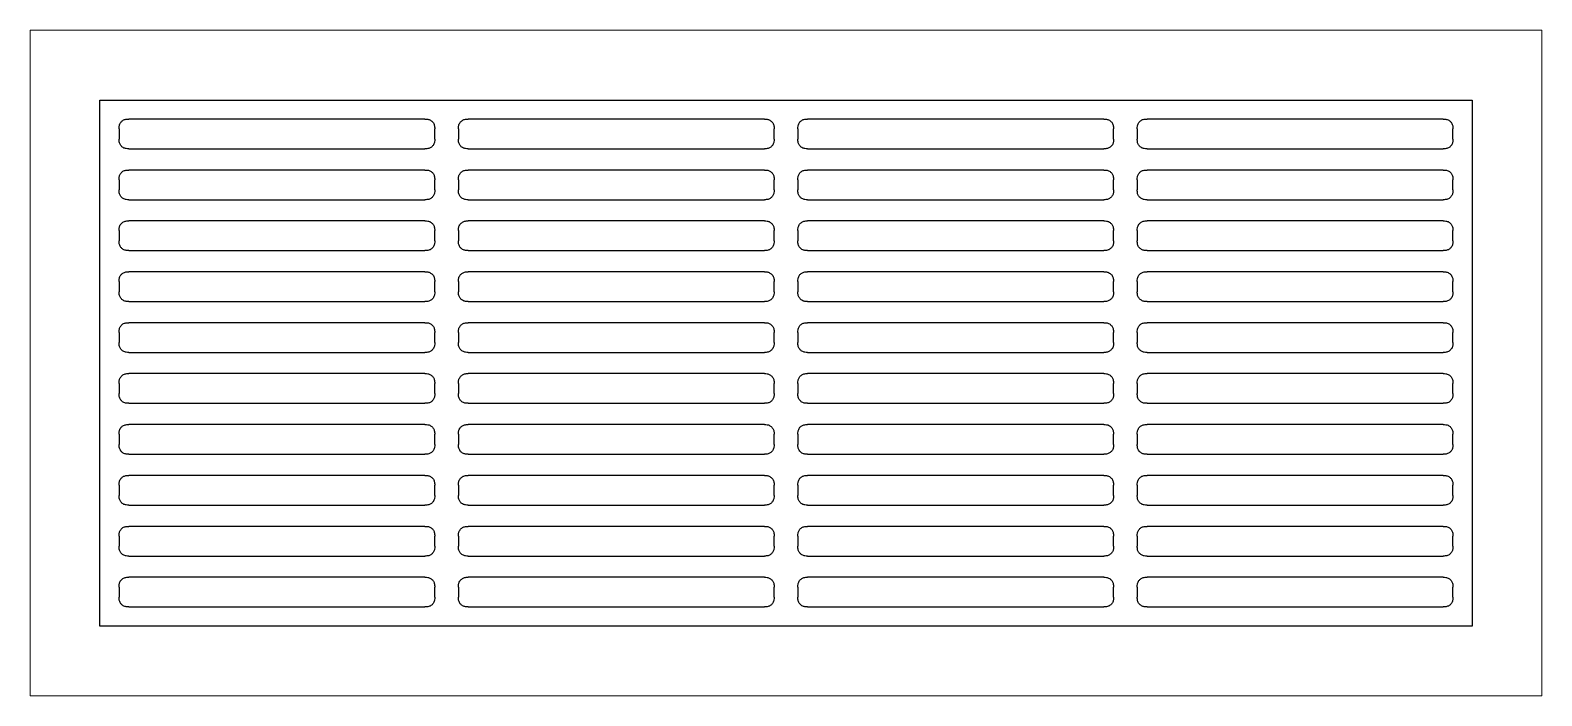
# Paper-space layout 'Layout1' of a CAD drawing. Header units: millimetres. Extents: x 0 to 178, y 0 to 78.
# The model-space entities are those that its viewports show. They can reach past a viewport. Long polylines and large blocks are cut down to what shows.
import ezdxf

# ---------------------------------------------------------------- set-up
doc = ezdxf.new("R2010")
doc.units = ezdxf.units.MM

msp = doc.modelspace()

# ---------------------------------------------------------------- linework, layer by layer
at = {"color": 18, "linetype": 'Continuous', "lineweight": 25, "true_color": 0x000000}
msp.add_lwpolyline([(8.22, 70.22), (169.92, 70.22), (169.92, 8.22), (8.22, 8.22), (8.22, 70.22)], close=True, dxfattribs=at)
for points in [[(46.52, 67.97), (11.62, 67.97)], [(86.52, 67.97), (51.62, 67.97)], [(126.52, 67.97), (91.62, 67.97)], [(166.52, 67.97), (131.62, 67.97)], [(10.47, 66.82), (10.47, 65.62)], [(47.67, 65.62), (47.67, 66.82)], [(50.47, 66.82), (50.47, 65.62)], [(87.67, 65.62), (87.67, 66.82)], [(90.47, 66.82), (90.47, 65.62)], [(127.67, 65.62), (127.67, 66.82)], [(130.47, 66.82), (130.47, 65.62)], [(167.67, 65.62), (167.67, 66.82)], [(11.62, 64.47), (46.52, 64.47)], [(51.62, 64.47), (86.52, 64.47)], [(91.62, 64.47), (126.52, 64.47)], [(131.62, 64.47), (166.52, 64.47)], [(10.47, 60.82), (10.47, 59.62)], [(46.52, 61.97), (11.62, 61.97)], [(47.67, 59.62), (47.67, 60.82)], [(50.47, 60.82), (50.47, 59.62)], [(86.52, 61.97), (51.62, 61.97)], [(87.67, 59.62), (87.67, 60.82)], [(90.47, 60.82), (90.47, 59.62)], [(126.52, 61.97), (91.62, 61.97)], [(127.67, 59.62), (127.67, 60.82)], [(130.47, 60.82), (130.47, 59.62)], [(166.52, 61.97), (131.62, 61.97)], [(167.67, 59.62), (167.67, 60.82)], [(11.62, 58.47), (46.52, 58.47)], [(51.62, 58.47), (86.52, 58.47)], [(91.62, 58.47), (126.52, 58.47)], [(131.62, 58.47), (166.52, 58.47)], [(46.52, 55.97), (11.62, 55.97)], [(86.52, 55.97), (51.62, 55.97)], [(126.52, 55.97), (91.62, 55.97)], [(166.52, 55.97), (131.62, 55.97)], [(10.47, 54.82), (10.47, 53.62)], [(47.67, 53.62), (47.67, 54.82)], [(50.47, 54.82), (50.47, 53.62)], [(87.67, 53.62), (87.67, 54.82)], [(90.47, 54.82), (90.47, 53.62)], [(127.67, 53.62), (127.67, 54.82)], [(130.47, 54.82), (130.47, 53.62)], [(167.67, 53.62), (167.67, 54.82)], [(11.62, 52.47), (46.52, 52.47)], [(51.62, 52.47), (86.52, 52.47)], [(91.62, 52.47), (126.52, 52.47)], [(131.62, 52.47), (166.52, 52.47)], [(46.52, 49.97), (11.62, 49.97)], [(86.52, 49.97), (51.62, 49.97)], [(126.52, 49.97), (91.62, 49.97)], [(166.52, 49.97), (131.62, 49.97)], [(10.47, 48.82), (10.47, 47.62)], [(47.67, 47.62), (47.67, 48.82)], [(50.47, 48.82), (50.47, 47.62)], [(87.67, 47.62), (87.67, 48.82)], [(90.47, 48.82), (90.47, 47.62)], [(127.67, 47.62), (127.67, 48.82)], [(130.47, 48.82), (130.47, 47.62)], [(167.67, 47.62), (167.67, 48.82)], [(11.62, 46.47), (46.52, 46.47)], [(51.62, 46.47), (86.52, 46.47)], [(91.62, 46.47), (126.52, 46.47)], [(131.62, 46.47), (166.52, 46.47)], [(10.47, 42.82), (10.47, 41.62)], [(46.52, 43.97), (11.62, 43.97)], [(47.67, 41.62), (47.67, 42.82)], [(50.47, 42.82), (50.47, 41.62)], [(86.52, 43.97), (51.62, 43.97)], [(87.67, 41.62), (87.67, 42.82)], [(90.47, 42.82), (90.47, 41.62)], [(126.52, 43.97), (91.62, 43.97)], [(127.67, 41.62), (127.67, 42.82)], [(130.47, 42.82), (130.47, 41.62)], [(166.52, 43.97), (131.62, 43.97)], [(167.67, 41.62), (167.67, 42.82)], [(11.62, 40.47), (46.52, 40.47)], [(51.62, 40.47), (86.52, 40.47)], [(91.62, 40.47), (126.52, 40.47)], [(131.62, 40.47), (166.52, 40.47)], [(46.52, 37.97), (11.62, 37.97)], [(86.52, 37.97), (51.62, 37.97)], [(126.52, 37.97), (91.62, 37.97)], [(166.52, 37.97), (131.62, 37.97)], [(10.47, 36.82), (10.47, 35.62)], [(47.67, 35.62), (47.67, 36.82)], [(50.47, 36.82), (50.47, 35.62)], [(87.67, 35.62), (87.67, 36.82)], [(90.47, 36.82), (90.47, 35.62)], [(127.67, 35.62), (127.67, 36.82)], [(130.47, 36.82), (130.47, 35.62)], [(167.67, 35.62), (167.67, 36.82)], [(11.62, 34.47), (46.52, 34.47)], [(51.62, 34.47), (86.52, 34.47)], [(91.62, 34.47), (126.52, 34.47)], [(131.62, 34.47), (166.52, 34.47)], [(10.47, 30.82), (10.47, 29.62)], [(46.52, 31.97), (11.62, 31.97)], [(47.67, 29.62), (47.67, 30.82)], [(50.47, 30.82), (50.47, 29.62)], [(86.52, 31.97), (51.62, 31.97)], [(87.67, 29.62), (87.67, 30.82)], [(90.47, 30.82), (90.47, 29.62)], [(126.52, 31.97), (91.62, 31.97)], [(127.67, 29.62), (127.67, 30.82)], [(130.47, 30.82), (130.47, 29.62)], [(166.52, 31.97), (131.62, 31.97)], [(167.67, 29.62), (167.67, 30.82)], [(11.62, 28.47), (46.52, 28.47)], [(51.62, 28.47), (86.52, 28.47)], [(91.62, 28.47), (126.52, 28.47)], [(131.62, 28.47), (166.52, 28.47)], [(46.52, 25.97), (11.62, 25.97)], [(86.52, 25.97), (51.62, 25.97)], [(126.52, 25.97), (91.62, 25.97)], [(166.52, 25.97), (131.62, 25.97)], [(10.47, 24.82), (10.47, 23.62)], [(47.67, 23.62), (47.67, 24.82)], [(50.47, 24.82), (50.47, 23.62)], [(87.67, 23.62), (87.67, 24.82)], [(90.47, 24.82), (90.47, 23.62)], [(127.67, 23.62), (127.67, 24.82)], [(130.47, 24.82), (130.47, 23.62)], [(167.67, 23.62), (167.67, 24.82)], [(11.62, 22.47), (46.52, 22.47)], [(51.62, 22.47), (86.52, 22.47)], [(91.62, 22.47), (126.52, 22.47)], [(131.62, 22.47), (166.52, 22.47)], [(46.52, 19.97), (11.62, 19.97)], [(86.52, 19.97), (51.62, 19.97)], [(126.52, 19.97), (91.62, 19.97)], [(166.52, 19.97), (131.62, 19.97)], [(10.47, 18.82), (10.47, 17.62)], [(47.67, 17.62), (47.67, 18.82)], [(50.47, 18.82), (50.47, 17.62)], [(87.67, 17.62), (87.67, 18.82)], [(90.47, 18.82), (90.47, 17.62)], [(127.67, 17.62), (127.67, 18.82)], [(130.47, 18.82), (130.47, 17.62)], [(167.67, 17.62), (167.67, 18.82)], [(11.62, 16.47), (46.52, 16.47)], [(51.62, 16.47), (86.52, 16.47)], [(91.62, 16.47), (126.52, 16.47)], [(131.62, 16.47), (166.52, 16.47)], [(10.47, 12.82), (10.47, 11.62)], [(46.52, 13.97), (11.62, 13.97)], [(47.67, 11.62), (47.67, 12.82)], [(50.47, 12.82), (50.47, 11.62)], [(86.52, 13.97), (51.62, 13.97)], [(87.67, 11.62), (87.67, 12.82)], [(90.47, 12.82), (90.47, 11.62)], [(126.52, 13.97), (91.62, 13.97)], [(127.67, 11.62), (127.67, 12.82)], [(130.47, 12.82), (130.47, 11.62)], [(166.52, 13.97), (131.62, 13.97)], [(167.67, 11.62), (167.67, 12.82)], [(11.62, 10.47), (46.52, 10.47)], [(51.62, 10.47), (86.52, 10.47)], [(91.62, 10.47), (126.52, 10.47)], [(131.62, 10.47), (166.52, 10.47)]]:
    msp.add_lwpolyline(points, dxfattribs=at)
for points in [[(10.47, 66.82), (10.47, 66.94), (10.47, 67.05), (10.49, 67.15), (10.5, 67.25), (10.54, 67.37), (10.61, 67.49), (10.67, 67.6), (10.76, 67.69), (10.85, 67.76), (10.96, 67.85), (11.06, 67.9), (11.18, 67.93), (11.32, 67.97), (11.46, 67.97), (11.62, 67.97)], [(46.52, 67.97), (46.63, 67.97), (46.74, 67.97), (46.85, 67.95), (46.95, 67.94), (47.06, 67.91), (47.18, 67.83), (47.29, 67.77), (47.38, 67.68), (47.45, 67.6), (47.54, 67.49), (47.59, 67.38), (47.62, 67.27), (47.66, 67.13), (47.67, 66.98), (47.67, 66.82)], [(50.47, 66.82), (50.47, 66.94), (50.47, 67.05), (50.49, 67.15), (50.5, 67.25), (50.54, 67.37), (50.61, 67.49), (50.67, 67.6), (50.76, 67.69), (50.85, 67.76), (50.96, 67.85), (51.06, 67.9), (51.18, 67.93), (51.32, 67.97), (51.46, 67.97), (51.62, 67.97)], [(86.52, 67.97), (86.63, 67.97), (86.74, 67.97), (86.85, 67.95), (86.95, 67.94), (87.06, 67.91), (87.18, 67.83), (87.29, 67.77), (87.38, 67.68), (87.45, 67.6), (87.54, 67.49), (87.59, 67.38), (87.62, 67.27), (87.66, 67.13), (87.67, 66.98), (87.67, 66.82)], [(90.47, 66.82), (90.47, 66.94), (90.47, 67.05), (90.49, 67.15), (90.5, 67.25), (90.54, 67.37), (90.61, 67.49), (90.67, 67.6), (90.76, 67.69), (90.85, 67.76), (90.96, 67.85), (91.06, 67.9), (91.18, 67.93), (91.32, 67.97), (91.46, 67.97), (91.62, 67.97)], [(126.52, 67.97), (126.63, 67.97), (126.74, 67.97), (126.85, 67.95), (126.95, 67.94), (127.06, 67.91), (127.18, 67.83), (127.29, 67.77), (127.38, 67.68), (127.45, 67.6), (127.54, 67.49), (127.59, 67.38), (127.62, 67.27), (127.66, 67.13), (127.67, 66.98), (127.67, 66.82)], [(130.47, 66.82), (130.47, 66.94), (130.47, 67.05), (130.49, 67.15), (130.5, 67.25), (130.54, 67.37), (130.61, 67.49), (130.67, 67.6), (130.76, 67.69), (130.85, 67.76), (130.96, 67.85), (131.06, 67.9), (131.18, 67.93), (131.32, 67.97), (131.46, 67.97), (131.62, 67.97)], [(166.52, 67.97), (166.63, 67.97), (166.74, 67.97), (166.85, 67.95), (166.95, 67.94), (167.06, 67.91), (167.18, 67.83), (167.29, 67.77), (167.38, 67.68), (167.45, 67.6), (167.54, 67.49), (167.59, 67.38), (167.62, 67.27), (167.66, 67.13), (167.67, 66.98), (167.67, 66.82)], [(11.62, 64.47), (11.5, 64.47), (11.4, 64.47), (11.29, 64.49), (11.19, 64.5), (11.08, 64.54), (10.95, 64.61), (10.85, 64.67), (10.75, 64.76), (10.68, 64.85), (10.6, 64.96), (10.55, 65.06), (10.51, 65.18), (10.47, 65.32), (10.47, 65.46), (10.47, 65.62)], [(47.67, 65.62), (47.67, 65.5), (47.67, 65.4), (47.65, 65.29), (47.63, 65.19), (47.6, 65.08), (47.53, 64.95), (47.46, 64.85), (47.38, 64.75), (47.29, 64.68), (47.18, 64.6), (47.08, 64.55), (46.96, 64.51), (46.82, 64.47), (46.68, 64.47), (46.52, 64.47)], [(51.62, 64.47), (51.5, 64.47), (51.4, 64.47), (51.29, 64.49), (51.19, 64.5), (51.08, 64.54), (50.95, 64.61), (50.85, 64.67), (50.75, 64.76), (50.68, 64.85), (50.6, 64.96), (50.55, 65.06), (50.51, 65.18), (50.47, 65.32), (50.47, 65.46), (50.47, 65.62)], [(87.67, 65.62), (87.67, 65.5), (87.67, 65.4), (87.65, 65.29), (87.63, 65.19), (87.6, 65.08), (87.53, 64.95), (87.46, 64.85), (87.38, 64.75), (87.29, 64.68), (87.18, 64.6), (87.08, 64.55), (86.96, 64.51), (86.82, 64.47), (86.68, 64.47), (86.52, 64.47)], [(91.62, 64.47), (91.5, 64.47), (91.4, 64.47), (91.29, 64.49), (91.19, 64.5), (91.08, 64.54), (90.95, 64.61), (90.85, 64.67), (90.75, 64.76), (90.68, 64.85), (90.6, 64.96), (90.55, 65.06), (90.51, 65.18), (90.47, 65.32), (90.47, 65.46), (90.47, 65.62)], [(127.67, 65.62), (127.67, 65.5), (127.67, 65.4), (127.65, 65.29), (127.63, 65.19), (127.6, 65.08), (127.53, 64.95), (127.46, 64.85), (127.38, 64.75), (127.29, 64.68), (127.18, 64.6), (127.08, 64.55), (126.96, 64.51), (126.82, 64.47), (126.68, 64.47), (126.52, 64.47)], [(131.62, 64.47), (131.5, 64.47), (131.4, 64.47), (131.29, 64.49), (131.19, 64.5), (131.08, 64.54), (130.95, 64.61), (130.85, 64.67), (130.75, 64.76), (130.68, 64.85), (130.6, 64.96), (130.55, 65.06), (130.51, 65.18), (130.47, 65.32), (130.47, 65.46), (130.47, 65.62)], [(167.67, 65.62), (167.67, 65.5), (167.67, 65.4), (167.65, 65.29), (167.63, 65.19), (167.6, 65.08), (167.53, 64.95), (167.46, 64.85), (167.38, 64.75), (167.29, 64.68), (167.18, 64.6), (167.08, 64.55), (166.96, 64.51), (166.82, 64.47), (166.68, 64.47), (166.52, 64.47)], [(10.47, 60.82), (10.47, 60.94), (10.47, 61.05), (10.49, 61.15), (10.5, 61.25), (10.54, 61.37), (10.61, 61.49), (10.67, 61.6), (10.76, 61.69), (10.85, 61.76), (10.96, 61.85), (11.06, 61.9), (11.18, 61.93), (11.32, 61.97), (11.46, 61.97), (11.62, 61.97)], [(46.52, 61.97), (46.63, 61.97), (46.74, 61.97), (46.85, 61.95), (46.95, 61.94), (47.06, 61.91), (47.18, 61.83), (47.29, 61.77), (47.38, 61.68), (47.45, 61.6), (47.54, 61.49), (47.59, 61.38), (47.62, 61.27), (47.66, 61.13), (47.67, 60.98), (47.67, 60.82)], [(50.47, 60.82), (50.47, 60.94), (50.47, 61.05), (50.49, 61.15), (50.5, 61.25), (50.54, 61.37), (50.61, 61.49), (50.67, 61.6), (50.76, 61.69), (50.85, 61.76), (50.96, 61.85), (51.06, 61.9), (51.18, 61.93), (51.32, 61.97), (51.46, 61.97), (51.62, 61.97)], [(86.52, 61.97), (86.63, 61.97), (86.74, 61.97), (86.85, 61.95), (86.95, 61.94), (87.06, 61.91), (87.18, 61.83), (87.29, 61.77), (87.38, 61.68), (87.45, 61.6), (87.54, 61.49), (87.59, 61.38), (87.62, 61.27), (87.66, 61.13), (87.67, 60.98), (87.67, 60.82)], [(90.47, 60.82), (90.47, 60.94), (90.47, 61.05), (90.49, 61.15), (90.5, 61.25), (90.54, 61.37), (90.61, 61.49), (90.67, 61.6), (90.76, 61.69), (90.85, 61.76), (90.96, 61.85), (91.06, 61.9), (91.18, 61.93), (91.32, 61.97), (91.46, 61.97), (91.62, 61.97)], [(126.52, 61.97), (126.63, 61.97), (126.74, 61.97), (126.85, 61.95), (126.95, 61.94), (127.06, 61.91), (127.18, 61.83), (127.29, 61.77), (127.38, 61.68), (127.45, 61.6), (127.54, 61.49), (127.59, 61.38), (127.62, 61.27), (127.66, 61.13), (127.67, 60.98), (127.67, 60.82)], [(130.47, 60.82), (130.47, 60.94), (130.47, 61.05), (130.49, 61.15), (130.5, 61.25), (130.54, 61.37), (130.61, 61.49), (130.67, 61.6), (130.76, 61.69), (130.85, 61.76), (130.96, 61.85), (131.06, 61.9), (131.18, 61.93), (131.32, 61.97), (131.46, 61.97), (131.62, 61.97)], [(166.52, 61.97), (166.63, 61.97), (166.74, 61.97), (166.85, 61.95), (166.95, 61.94), (167.06, 61.91), (167.18, 61.83), (167.29, 61.77), (167.38, 61.68), (167.45, 61.6), (167.54, 61.49), (167.59, 61.38), (167.62, 61.27), (167.66, 61.13), (167.67, 60.98), (167.67, 60.82)], [(11.62, 58.47), (11.5, 58.47), (11.4, 58.47), (11.29, 58.49), (11.19, 58.5), (11.08, 58.54), (10.95, 58.61), (10.85, 58.67), (10.75, 58.76), (10.68, 58.85), (10.6, 58.96), (10.55, 59.06), (10.51, 59.18), (10.47, 59.32), (10.47, 59.46), (10.47, 59.62)], [(47.67, 59.62), (47.67, 59.5), (47.67, 59.4), (47.65, 59.29), (47.63, 59.19), (47.6, 59.08), (47.53, 58.95), (47.46, 58.85), (47.38, 58.75), (47.29, 58.68), (47.18, 58.6), (47.08, 58.55), (46.96, 58.51), (46.82, 58.47), (46.68, 58.47), (46.52, 58.47)], [(51.62, 58.47), (51.5, 58.47), (51.4, 58.47), (51.29, 58.49), (51.19, 58.5), (51.08, 58.54), (50.95, 58.61), (50.85, 58.67), (50.75, 58.76), (50.68, 58.85), (50.6, 58.96), (50.55, 59.06), (50.51, 59.18), (50.47, 59.32), (50.47, 59.46), (50.47, 59.62)], [(87.67, 59.62), (87.67, 59.5), (87.67, 59.4), (87.65, 59.29), (87.63, 59.19), (87.6, 59.08), (87.53, 58.95), (87.46, 58.85), (87.38, 58.75), (87.29, 58.68), (87.18, 58.6), (87.08, 58.55), (86.96, 58.51), (86.82, 58.47), (86.68, 58.47), (86.52, 58.47)], [(91.62, 58.47), (91.5, 58.47), (91.4, 58.47), (91.29, 58.49), (91.19, 58.5), (91.08, 58.54), (90.95, 58.61), (90.85, 58.67), (90.75, 58.76), (90.68, 58.85), (90.6, 58.96), (90.55, 59.06), (90.51, 59.18), (90.47, 59.32), (90.47, 59.46), (90.47, 59.62)], [(127.67, 59.62), (127.67, 59.5), (127.67, 59.4), (127.65, 59.29), (127.63, 59.19), (127.6, 59.08), (127.53, 58.95), (127.46, 58.85), (127.38, 58.75), (127.29, 58.68), (127.18, 58.6), (127.08, 58.55), (126.96, 58.51), (126.82, 58.47), (126.68, 58.47), (126.52, 58.47)], [(131.62, 58.47), (131.5, 58.47), (131.4, 58.47), (131.29, 58.49), (131.19, 58.5), (131.08, 58.54), (130.95, 58.61), (130.85, 58.67), (130.75, 58.76), (130.68, 58.85), (130.6, 58.96), (130.55, 59.06), (130.51, 59.18), (130.47, 59.32), (130.47, 59.46), (130.47, 59.62)], [(167.67, 59.62), (167.67, 59.5), (167.67, 59.4), (167.65, 59.29), (167.63, 59.19), (167.6, 59.08), (167.53, 58.95), (167.46, 58.85), (167.38, 58.75), (167.29, 58.68), (167.18, 58.6), (167.08, 58.55), (166.96, 58.51), (166.82, 58.47), (166.68, 58.47), (166.52, 58.47)], [(10.47, 54.82), (10.47, 54.94), (10.47, 55.05), (10.49, 55.15), (10.5, 55.25), (10.54, 55.37), (10.61, 55.49), (10.67, 55.6), (10.76, 55.69), (10.85, 55.76), (10.96, 55.85), (11.06, 55.9), (11.18, 55.93), (11.32, 55.97), (11.46, 55.97), (11.62, 55.97)], [(46.52, 55.97), (46.63, 55.97), (46.74, 55.97), (46.85, 55.95), (46.95, 55.94), (47.06, 55.91), (47.18, 55.83), (47.29, 55.77), (47.38, 55.68), (47.45, 55.6), (47.54, 55.49), (47.59, 55.38), (47.62, 55.27), (47.66, 55.13), (47.67, 54.98), (47.67, 54.82)], [(50.47, 54.82), (50.47, 54.94), (50.47, 55.05), (50.49, 55.15), (50.5, 55.25), (50.54, 55.37), (50.61, 55.49), (50.67, 55.6), (50.76, 55.69), (50.85, 55.76), (50.96, 55.85), (51.06, 55.9), (51.18, 55.93), (51.32, 55.97), (51.46, 55.97), (51.62, 55.97)], [(86.52, 55.97), (86.63, 55.97), (86.74, 55.97), (86.85, 55.95), (86.95, 55.94), (87.06, 55.91), (87.18, 55.83), (87.29, 55.77), (87.38, 55.68), (87.45, 55.6), (87.54, 55.49), (87.59, 55.38), (87.62, 55.27), (87.66, 55.13), (87.67, 54.98), (87.67, 54.82)], [(90.47, 54.82), (90.47, 54.94), (90.47, 55.05), (90.49, 55.15), (90.5, 55.25), (90.54, 55.37), (90.61, 55.49), (90.67, 55.6), (90.76, 55.69), (90.85, 55.76), (90.96, 55.85), (91.06, 55.9), (91.18, 55.93), (91.32, 55.97), (91.46, 55.97), (91.62, 55.97)], [(126.52, 55.97), (126.63, 55.97), (126.74, 55.97), (126.85, 55.95), (126.95, 55.94), (127.06, 55.91), (127.18, 55.83), (127.29, 55.77), (127.38, 55.68), (127.45, 55.6), (127.54, 55.49), (127.59, 55.38), (127.62, 55.27), (127.66, 55.13), (127.67, 54.98), (127.67, 54.82)], [(130.47, 54.82), (130.47, 54.94), (130.47, 55.05), (130.49, 55.15), (130.5, 55.25), (130.54, 55.37), (130.61, 55.49), (130.67, 55.6), (130.76, 55.69), (130.85, 55.76), (130.96, 55.85), (131.06, 55.9), (131.18, 55.93), (131.32, 55.97), (131.46, 55.97), (131.62, 55.97)], [(166.52, 55.97), (166.63, 55.97), (166.74, 55.97), (166.85, 55.95), (166.95, 55.94), (167.06, 55.91), (167.18, 55.83), (167.29, 55.77), (167.38, 55.68), (167.45, 55.6), (167.54, 55.49), (167.59, 55.38), (167.62, 55.27), (167.66, 55.13), (167.67, 54.98), (167.67, 54.82)], [(11.62, 52.47), (11.5, 52.47), (11.4, 52.47), (11.29, 52.49), (11.19, 52.5), (11.08, 52.54), (10.95, 52.61), (10.85, 52.67), (10.75, 52.76), (10.68, 52.85), (10.6, 52.96), (10.55, 53.06), (10.51, 53.18), (10.47, 53.32), (10.47, 53.46), (10.47, 53.62)], [(47.67, 53.62), (47.67, 53.5), (47.67, 53.4), (47.65, 53.29), (47.63, 53.19), (47.6, 53.08), (47.53, 52.95), (47.46, 52.85), (47.38, 52.75), (47.29, 52.68), (47.18, 52.6), (47.08, 52.55), (46.96, 52.51), (46.82, 52.47), (46.68, 52.47), (46.52, 52.47)], [(51.62, 52.47), (51.5, 52.47), (51.4, 52.47), (51.29, 52.49), (51.19, 52.5), (51.08, 52.54), (50.95, 52.61), (50.85, 52.67), (50.75, 52.76), (50.68, 52.85), (50.6, 52.96), (50.55, 53.06), (50.51, 53.18), (50.47, 53.32), (50.47, 53.46), (50.47, 53.62)], [(87.67, 53.62), (87.67, 53.5), (87.67, 53.4), (87.65, 53.29), (87.63, 53.19), (87.6, 53.08), (87.53, 52.95), (87.46, 52.85), (87.38, 52.75), (87.29, 52.68), (87.18, 52.6), (87.08, 52.55), (86.96, 52.51), (86.82, 52.47), (86.68, 52.47), (86.52, 52.47)], [(91.62, 52.47), (91.5, 52.47), (91.4, 52.47), (91.29, 52.49), (91.19, 52.5), (91.08, 52.54), (90.95, 52.61), (90.85, 52.67), (90.75, 52.76), (90.68, 52.85), (90.6, 52.96), (90.55, 53.06), (90.51, 53.18), (90.47, 53.32), (90.47, 53.46), (90.47, 53.62)], [(127.67, 53.62), (127.67, 53.5), (127.67, 53.4), (127.65, 53.29), (127.63, 53.19), (127.6, 53.08), (127.53, 52.95), (127.46, 52.85), (127.38, 52.75), (127.29, 52.68), (127.18, 52.6), (127.08, 52.55), (126.96, 52.51), (126.82, 52.47), (126.68, 52.47), (126.52, 52.47)], [(131.62, 52.47), (131.5, 52.47), (131.4, 52.47), (131.29, 52.49), (131.19, 52.5), (131.08, 52.54), (130.95, 52.61), (130.85, 52.67), (130.75, 52.76), (130.68, 52.85), (130.6, 52.96), (130.55, 53.06), (130.51, 53.18), (130.47, 53.32), (130.47, 53.46), (130.47, 53.62)], [(167.67, 53.62), (167.67, 53.5), (167.67, 53.4), (167.65, 53.29), (167.63, 53.19), (167.6, 53.08), (167.53, 52.95), (167.46, 52.85), (167.38, 52.75), (167.29, 52.68), (167.18, 52.6), (167.08, 52.55), (166.96, 52.51), (166.82, 52.47), (166.68, 52.47), (166.52, 52.47)], [(10.47, 48.82), (10.47, 48.94), (10.47, 49.05), (10.49, 49.15), (10.5, 49.25), (10.54, 49.37), (10.61, 49.49), (10.67, 49.6), (10.76, 49.69), (10.85, 49.76), (10.96, 49.85), (11.06, 49.9), (11.18, 49.93), (11.32, 49.97), (11.46, 49.97), (11.62, 49.97)], [(46.52, 49.97), (46.63, 49.97), (46.74, 49.97), (46.85, 49.95), (46.95, 49.94), (47.06, 49.91), (47.18, 49.83), (47.29, 49.77), (47.38, 49.68), (47.45, 49.6), (47.54, 49.49), (47.59, 49.38), (47.62, 49.27), (47.66, 49.13), (47.67, 48.98), (47.67, 48.82)], [(50.47, 48.82), (50.47, 48.94), (50.47, 49.05), (50.49, 49.15), (50.5, 49.25), (50.54, 49.37), (50.61, 49.49), (50.67, 49.6), (50.76, 49.69), (50.85, 49.76), (50.96, 49.85), (51.06, 49.9), (51.18, 49.93), (51.32, 49.97), (51.46, 49.97), (51.62, 49.97)], [(86.52, 49.97), (86.63, 49.97), (86.74, 49.97), (86.85, 49.95), (86.95, 49.94), (87.06, 49.91), (87.18, 49.83), (87.29, 49.77), (87.38, 49.68), (87.45, 49.6), (87.54, 49.49), (87.59, 49.38), (87.62, 49.27), (87.66, 49.13), (87.67, 48.98), (87.67, 48.82)], [(90.47, 48.82), (90.47, 48.94), (90.47, 49.05), (90.49, 49.15), (90.5, 49.25), (90.54, 49.37), (90.61, 49.49), (90.67, 49.6), (90.76, 49.69), (90.85, 49.76), (90.96, 49.85), (91.06, 49.9), (91.18, 49.93), (91.32, 49.97), (91.46, 49.97), (91.62, 49.97)], [(126.52, 49.97), (126.63, 49.97), (126.74, 49.97), (126.85, 49.95), (126.95, 49.94), (127.06, 49.91), (127.18, 49.83), (127.29, 49.77), (127.38, 49.68), (127.45, 49.6), (127.54, 49.49), (127.59, 49.38), (127.62, 49.27), (127.66, 49.13), (127.67, 48.98), (127.67, 48.82)], [(130.47, 48.82), (130.47, 48.94), (130.47, 49.05), (130.49, 49.15), (130.5, 49.25), (130.54, 49.37), (130.61, 49.49), (130.67, 49.6), (130.76, 49.69), (130.85, 49.76), (130.96, 49.85), (131.06, 49.9), (131.18, 49.93), (131.32, 49.97), (131.46, 49.97), (131.62, 49.97)], [(166.52, 49.97), (166.63, 49.97), (166.74, 49.97), (166.85, 49.95), (166.95, 49.94), (167.06, 49.91), (167.18, 49.83), (167.29, 49.77), (167.38, 49.68), (167.45, 49.6), (167.54, 49.49), (167.59, 49.38), (167.62, 49.27), (167.66, 49.13), (167.67, 48.98), (167.67, 48.82)], [(11.62, 46.47), (11.5, 46.47), (11.4, 46.47), (11.29, 46.49), (11.19, 46.5), (11.08, 46.54), (10.95, 46.61), (10.85, 46.67), (10.75, 46.76), (10.68, 46.85), (10.6, 46.96), (10.55, 47.06), (10.51, 47.18), (10.47, 47.32), (10.47, 47.46), (10.47, 47.62)], [(47.67, 47.62), (47.67, 47.5), (47.67, 47.4), (47.65, 47.29), (47.63, 47.19), (47.6, 47.08), (47.53, 46.95), (47.46, 46.85), (47.38, 46.75), (47.29, 46.68), (47.18, 46.6), (47.08, 46.55), (46.96, 46.51), (46.82, 46.47), (46.68, 46.47), (46.52, 46.47)], [(51.62, 46.47), (51.5, 46.47), (51.4, 46.47), (51.29, 46.49), (51.19, 46.5), (51.08, 46.54), (50.95, 46.61), (50.85, 46.67), (50.75, 46.76), (50.68, 46.85), (50.6, 46.96), (50.55, 47.06), (50.51, 47.18), (50.47, 47.32), (50.47, 47.46), (50.47, 47.62)], [(87.67, 47.62), (87.67, 47.5), (87.67, 47.4), (87.65, 47.29), (87.63, 47.19), (87.6, 47.08), (87.53, 46.95), (87.46, 46.85), (87.38, 46.75), (87.29, 46.68), (87.18, 46.6), (87.08, 46.55), (86.96, 46.51), (86.82, 46.47), (86.68, 46.47), (86.52, 46.47)], [(91.62, 46.47), (91.5, 46.47), (91.4, 46.47), (91.29, 46.49), (91.19, 46.5), (91.08, 46.54), (90.95, 46.61), (90.85, 46.67), (90.75, 46.76), (90.68, 46.85), (90.6, 46.96), (90.55, 47.06), (90.51, 47.18), (90.47, 47.32), (90.47, 47.46), (90.47, 47.62)], [(127.67, 47.62), (127.67, 47.5), (127.67, 47.4), (127.65, 47.29), (127.63, 47.19), (127.6, 47.08), (127.53, 46.95), (127.46, 46.85), (127.38, 46.75), (127.29, 46.68), (127.18, 46.6), (127.08, 46.55), (126.96, 46.51), (126.82, 46.47), (126.68, 46.47), (126.52, 46.47)], [(131.62, 46.47), (131.5, 46.47), (131.4, 46.47), (131.29, 46.49), (131.19, 46.5), (131.08, 46.54), (130.95, 46.61), (130.85, 46.67), (130.75, 46.76), (130.68, 46.85), (130.6, 46.96), (130.55, 47.06), (130.51, 47.18), (130.47, 47.32), (130.47, 47.46), (130.47, 47.62)], [(167.67, 47.62), (167.67, 47.5), (167.67, 47.4), (167.65, 47.29), (167.63, 47.19), (167.6, 47.08), (167.53, 46.95), (167.46, 46.85), (167.38, 46.75), (167.29, 46.68), (167.18, 46.6), (167.08, 46.55), (166.96, 46.51), (166.82, 46.47), (166.68, 46.47), (166.52, 46.47)], [(10.47, 42.82), (10.47, 42.94), (10.47, 43.05), (10.49, 43.15), (10.5, 43.25), (10.54, 43.37), (10.61, 43.49), (10.67, 43.6), (10.76, 43.69), (10.85, 43.76), (10.96, 43.85), (11.06, 43.9), (11.18, 43.93), (11.32, 43.97), (11.46, 43.97), (11.62, 43.97)], [(46.52, 43.97), (46.63, 43.97), (46.74, 43.97), (46.85, 43.95), (46.95, 43.94), (47.06, 43.91), (47.18, 43.83), (47.29, 43.77), (47.38, 43.68), (47.45, 43.6), (47.54, 43.49), (47.59, 43.38), (47.62, 43.27), (47.66, 43.13), (47.67, 42.98), (47.67, 42.82)], [(50.47, 42.82), (50.47, 42.94), (50.47, 43.05), (50.49, 43.15), (50.5, 43.25), (50.54, 43.37), (50.61, 43.49), (50.67, 43.6), (50.76, 43.69), (50.85, 43.76), (50.96, 43.85), (51.06, 43.9), (51.18, 43.93), (51.32, 43.97), (51.46, 43.97), (51.62, 43.97)], [(86.52, 43.97), (86.63, 43.97), (86.74, 43.97), (86.85, 43.95), (86.95, 43.94), (87.06, 43.91), (87.18, 43.83), (87.29, 43.77), (87.38, 43.68), (87.45, 43.6), (87.54, 43.49), (87.59, 43.38), (87.62, 43.27), (87.66, 43.13), (87.67, 42.98), (87.67, 42.82)], [(90.47, 42.82), (90.47, 42.94), (90.47, 43.05), (90.49, 43.15), (90.5, 43.25), (90.54, 43.37), (90.61, 43.49), (90.67, 43.6), (90.76, 43.69), (90.85, 43.76), (90.96, 43.85), (91.06, 43.9), (91.18, 43.93), (91.32, 43.97), (91.46, 43.97), (91.62, 43.97)], [(126.52, 43.97), (126.63, 43.97), (126.74, 43.97), (126.85, 43.95), (126.95, 43.94), (127.06, 43.91), (127.18, 43.83), (127.29, 43.77), (127.38, 43.68), (127.45, 43.6), (127.54, 43.49), (127.59, 43.38), (127.62, 43.27), (127.66, 43.13), (127.67, 42.98), (127.67, 42.82)], [(130.47, 42.82), (130.47, 42.94), (130.47, 43.05), (130.49, 43.15), (130.5, 43.25), (130.54, 43.37), (130.61, 43.49), (130.67, 43.6), (130.76, 43.69), (130.85, 43.76), (130.96, 43.85), (131.06, 43.9), (131.18, 43.93), (131.32, 43.97), (131.46, 43.97), (131.62, 43.97)], [(166.52, 43.97), (166.63, 43.97), (166.74, 43.97), (166.85, 43.95), (166.95, 43.94), (167.06, 43.91), (167.18, 43.83), (167.29, 43.77), (167.38, 43.68), (167.45, 43.6), (167.54, 43.49), (167.59, 43.38), (167.62, 43.27), (167.66, 43.13), (167.67, 42.98), (167.67, 42.82)], [(11.62, 40.47), (11.5, 40.47), (11.4, 40.47), (11.29, 40.49), (11.19, 40.5), (11.08, 40.54), (10.95, 40.61), (10.85, 40.67), (10.75, 40.76), (10.68, 40.85), (10.6, 40.96), (10.55, 41.06), (10.51, 41.18), (10.47, 41.32), (10.47, 41.46), (10.47, 41.62)], [(47.67, 41.62), (47.67, 41.5), (47.67, 41.4), (47.65, 41.29), (47.63, 41.19), (47.6, 41.08), (47.53, 40.95), (47.46, 40.85), (47.38, 40.75), (47.29, 40.68), (47.18, 40.6), (47.08, 40.55), (46.96, 40.51), (46.82, 40.47), (46.68, 40.47), (46.52, 40.47)], [(51.62, 40.47), (51.5, 40.47), (51.4, 40.47), (51.29, 40.49), (51.19, 40.5), (51.08, 40.54), (50.95, 40.61), (50.85, 40.67), (50.75, 40.76), (50.68, 40.85), (50.6, 40.96), (50.55, 41.06), (50.51, 41.18), (50.47, 41.32), (50.47, 41.46), (50.47, 41.62)], [(87.67, 41.62), (87.67, 41.5), (87.67, 41.4), (87.65, 41.29), (87.63, 41.19), (87.6, 41.08), (87.53, 40.95), (87.46, 40.85), (87.38, 40.75), (87.29, 40.68), (87.18, 40.6), (87.08, 40.55), (86.96, 40.51), (86.82, 40.47), (86.68, 40.47), (86.52, 40.47)], [(91.62, 40.47), (91.5, 40.47), (91.4, 40.47), (91.29, 40.49), (91.19, 40.5), (91.08, 40.54), (90.95, 40.61), (90.85, 40.67), (90.75, 40.76), (90.68, 40.85), (90.6, 40.96), (90.55, 41.06), (90.51, 41.18), (90.47, 41.32), (90.47, 41.46), (90.47, 41.62)], [(127.67, 41.62), (127.67, 41.5), (127.67, 41.4), (127.65, 41.29), (127.63, 41.19), (127.6, 41.08), (127.53, 40.95), (127.46, 40.85), (127.38, 40.75), (127.29, 40.68), (127.18, 40.6), (127.08, 40.55), (126.96, 40.51), (126.82, 40.47), (126.68, 40.47), (126.52, 40.47)], [(131.62, 40.47), (131.5, 40.47), (131.4, 40.47), (131.29, 40.49), (131.19, 40.5), (131.08, 40.54), (130.95, 40.61), (130.85, 40.67), (130.75, 40.76), (130.68, 40.85), (130.6, 40.96), (130.55, 41.06), (130.51, 41.18), (130.47, 41.32), (130.47, 41.46), (130.47, 41.62)], [(167.67, 41.62), (167.67, 41.5), (167.67, 41.4), (167.65, 41.29), (167.63, 41.19), (167.6, 41.08), (167.53, 40.95), (167.46, 40.85), (167.38, 40.75), (167.29, 40.68), (167.18, 40.6), (167.08, 40.55), (166.96, 40.51), (166.82, 40.47), (166.68, 40.47), (166.52, 40.47)], [(10.47, 36.82), (10.47, 36.94), (10.47, 37.05), (10.49, 37.15), (10.5, 37.25), (10.54, 37.37), (10.61, 37.49), (10.67, 37.6), (10.76, 37.69), (10.85, 37.76), (10.96, 37.85), (11.06, 37.9), (11.18, 37.93), (11.32, 37.97), (11.46, 37.97), (11.62, 37.97)], [(46.52, 37.97), (46.63, 37.97), (46.74, 37.97), (46.85, 37.95), (46.95, 37.94), (47.06, 37.91), (47.18, 37.83), (47.29, 37.77), (47.38, 37.68), (47.45, 37.6), (47.54, 37.49), (47.59, 37.38), (47.62, 37.27), (47.66, 37.13), (47.67, 36.98), (47.67, 36.82)], [(50.47, 36.82), (50.47, 36.94), (50.47, 37.05), (50.49, 37.15), (50.5, 37.25), (50.54, 37.37), (50.61, 37.49), (50.67, 37.6), (50.76, 37.69), (50.85, 37.76), (50.96, 37.85), (51.06, 37.9), (51.18, 37.93), (51.32, 37.97), (51.46, 37.97), (51.62, 37.97)], [(86.52, 37.97), (86.63, 37.97), (86.74, 37.97), (86.85, 37.95), (86.95, 37.94), (87.06, 37.91), (87.18, 37.83), (87.29, 37.77), (87.38, 37.68), (87.45, 37.6), (87.54, 37.49), (87.59, 37.38), (87.62, 37.27), (87.66, 37.13), (87.67, 36.98), (87.67, 36.82)], [(90.47, 36.82), (90.47, 36.94), (90.47, 37.05), (90.49, 37.15), (90.5, 37.25), (90.54, 37.37), (90.61, 37.49), (90.67, 37.6), (90.76, 37.69), (90.85, 37.76), (90.96, 37.85), (91.06, 37.9), (91.18, 37.93), (91.32, 37.97), (91.46, 37.97), (91.62, 37.97)], [(126.52, 37.97), (126.63, 37.97), (126.74, 37.97), (126.85, 37.95), (126.95, 37.94), (127.06, 37.91), (127.18, 37.83), (127.29, 37.77), (127.38, 37.68), (127.45, 37.6), (127.54, 37.49), (127.59, 37.38), (127.62, 37.27), (127.66, 37.13), (127.67, 36.98), (127.67, 36.82)], [(130.47, 36.82), (130.47, 36.94), (130.47, 37.05), (130.49, 37.15), (130.5, 37.25), (130.54, 37.37), (130.61, 37.49), (130.67, 37.6), (130.76, 37.69), (130.85, 37.76), (130.96, 37.85), (131.06, 37.9), (131.18, 37.93), (131.32, 37.97), (131.46, 37.97), (131.62, 37.97)], [(166.52, 37.97), (166.63, 37.97), (166.74, 37.97), (166.85, 37.95), (166.95, 37.94), (167.06, 37.91), (167.18, 37.83), (167.29, 37.77), (167.38, 37.68), (167.45, 37.6), (167.54, 37.49), (167.59, 37.38), (167.62, 37.27), (167.66, 37.13), (167.67, 36.98), (167.67, 36.82)], [(11.62, 34.47), (11.5, 34.47), (11.4, 34.47), (11.29, 34.49), (11.19, 34.5), (11.08, 34.54), (10.95, 34.61), (10.85, 34.67), (10.75, 34.76), (10.68, 34.85), (10.6, 34.96), (10.55, 35.06), (10.51, 35.18), (10.47, 35.32), (10.47, 35.46), (10.47, 35.62)], [(47.67, 35.62), (47.67, 35.5), (47.67, 35.4), (47.65, 35.29), (47.63, 35.19), (47.6, 35.08), (47.53, 34.95), (47.46, 34.85), (47.38, 34.75), (47.29, 34.68), (47.18, 34.6), (47.08, 34.55), (46.96, 34.51), (46.82, 34.47), (46.68, 34.47), (46.52, 34.47)], [(51.62, 34.47), (51.5, 34.47), (51.4, 34.47), (51.29, 34.49), (51.19, 34.5), (51.08, 34.54), (50.95, 34.61), (50.85, 34.67), (50.75, 34.76), (50.68, 34.85), (50.6, 34.96), (50.55, 35.06), (50.51, 35.18), (50.47, 35.32), (50.47, 35.46), (50.47, 35.62)], [(87.67, 35.62), (87.67, 35.5), (87.67, 35.4), (87.65, 35.29), (87.63, 35.19), (87.6, 35.08), (87.53, 34.95), (87.46, 34.85), (87.38, 34.75), (87.29, 34.68), (87.18, 34.6), (87.08, 34.55), (86.96, 34.51), (86.82, 34.47), (86.68, 34.47), (86.52, 34.47)], [(91.62, 34.47), (91.5, 34.47), (91.4, 34.47), (91.29, 34.49), (91.19, 34.5), (91.08, 34.54), (90.95, 34.61), (90.85, 34.67), (90.75, 34.76), (90.68, 34.85), (90.6, 34.96), (90.55, 35.06), (90.51, 35.18), (90.47, 35.32), (90.47, 35.46), (90.47, 35.62)], [(127.67, 35.62), (127.67, 35.5), (127.67, 35.4), (127.65, 35.29), (127.63, 35.19), (127.6, 35.08), (127.53, 34.95), (127.46, 34.85), (127.38, 34.75), (127.29, 34.68), (127.18, 34.6), (127.08, 34.55), (126.96, 34.51), (126.82, 34.47), (126.68, 34.47), (126.52, 34.47)], [(131.62, 34.47), (131.5, 34.47), (131.4, 34.47), (131.29, 34.49), (131.19, 34.5), (131.08, 34.54), (130.95, 34.61), (130.85, 34.67), (130.75, 34.76), (130.68, 34.85), (130.6, 34.96), (130.55, 35.06), (130.51, 35.18), (130.47, 35.32), (130.47, 35.46), (130.47, 35.62)], [(167.67, 35.62), (167.67, 35.5), (167.67, 35.4), (167.65, 35.29), (167.63, 35.19), (167.6, 35.08), (167.53, 34.95), (167.46, 34.85), (167.38, 34.75), (167.29, 34.68), (167.18, 34.6), (167.08, 34.55), (166.96, 34.51), (166.82, 34.47), (166.68, 34.47), (166.52, 34.47)], [(10.47, 30.82), (10.47, 30.94), (10.47, 31.05), (10.49, 31.15), (10.5, 31.25), (10.54, 31.37), (10.61, 31.49), (10.67, 31.6), (10.76, 31.69), (10.85, 31.76), (10.96, 31.85), (11.06, 31.9), (11.18, 31.93), (11.32, 31.97), (11.46, 31.97), (11.62, 31.97)], [(46.52, 31.97), (46.63, 31.97), (46.74, 31.97), (46.85, 31.95), (46.95, 31.94), (47.06, 31.91), (47.18, 31.83), (47.29, 31.77), (47.38, 31.68), (47.45, 31.6), (47.54, 31.49), (47.59, 31.38), (47.62, 31.27), (47.66, 31.13), (47.67, 30.98), (47.67, 30.82)], [(50.47, 30.82), (50.47, 30.94), (50.47, 31.05), (50.49, 31.15), (50.5, 31.25), (50.54, 31.37), (50.61, 31.49), (50.67, 31.6), (50.76, 31.69), (50.85, 31.76), (50.96, 31.85), (51.06, 31.9), (51.18, 31.93), (51.32, 31.97), (51.46, 31.97), (51.62, 31.97)], [(86.52, 31.97), (86.63, 31.97), (86.74, 31.97), (86.85, 31.95), (86.95, 31.94), (87.06, 31.91), (87.18, 31.83), (87.29, 31.77), (87.38, 31.68), (87.45, 31.6), (87.54, 31.49), (87.59, 31.38), (87.62, 31.27), (87.66, 31.13), (87.67, 30.98), (87.67, 30.82)], [(90.47, 30.82), (90.47, 30.94), (90.47, 31.05), (90.49, 31.15), (90.5, 31.25), (90.54, 31.37), (90.61, 31.49), (90.67, 31.6), (90.76, 31.69), (90.85, 31.76), (90.96, 31.85), (91.06, 31.9), (91.18, 31.93), (91.32, 31.97), (91.46, 31.97), (91.62, 31.97)], [(126.52, 31.97), (126.63, 31.97), (126.74, 31.97), (126.85, 31.95), (126.95, 31.94), (127.06, 31.91), (127.18, 31.83), (127.29, 31.77), (127.38, 31.68), (127.45, 31.6), (127.54, 31.49), (127.59, 31.38), (127.62, 31.27), (127.66, 31.13), (127.67, 30.98), (127.67, 30.82)], [(130.47, 30.82), (130.47, 30.94), (130.47, 31.05), (130.49, 31.15), (130.5, 31.25), (130.54, 31.37), (130.61, 31.49), (130.67, 31.6), (130.76, 31.69), (130.85, 31.76), (130.96, 31.85), (131.06, 31.9), (131.18, 31.93), (131.32, 31.97), (131.46, 31.97), (131.62, 31.97)], [(166.52, 31.97), (166.63, 31.97), (166.74, 31.97), (166.85, 31.95), (166.95, 31.94), (167.06, 31.91), (167.18, 31.83), (167.29, 31.77), (167.38, 31.68), (167.45, 31.6), (167.54, 31.49), (167.59, 31.38), (167.62, 31.27), (167.66, 31.13), (167.67, 30.98), (167.67, 30.82)], [(11.62, 28.47), (11.5, 28.47), (11.4, 28.47), (11.29, 28.49), (11.19, 28.5), (11.08, 28.54), (10.95, 28.61), (10.85, 28.67), (10.75, 28.76), (10.68, 28.85), (10.6, 28.96), (10.55, 29.06), (10.51, 29.18), (10.47, 29.32), (10.47, 29.46), (10.47, 29.62)], [(47.67, 29.62), (47.67, 29.5), (47.67, 29.4), (47.65, 29.29), (47.63, 29.19), (47.6, 29.08), (47.53, 28.95), (47.46, 28.85), (47.38, 28.75), (47.29, 28.68), (47.18, 28.6), (47.08, 28.55), (46.96, 28.51), (46.82, 28.47), (46.68, 28.47), (46.52, 28.47)], [(51.62, 28.47), (51.5, 28.47), (51.4, 28.47), (51.29, 28.49), (51.19, 28.5), (51.08, 28.54), (50.95, 28.61), (50.85, 28.67), (50.75, 28.76), (50.68, 28.85), (50.6, 28.96), (50.55, 29.06), (50.51, 29.18), (50.47, 29.32), (50.47, 29.46), (50.47, 29.62)], [(87.67, 29.62), (87.67, 29.5), (87.67, 29.4), (87.65, 29.29), (87.63, 29.19), (87.6, 29.08), (87.53, 28.95), (87.46, 28.85), (87.38, 28.75), (87.29, 28.68), (87.18, 28.6), (87.08, 28.55), (86.96, 28.51), (86.82, 28.47), (86.68, 28.47), (86.52, 28.47)], [(91.62, 28.47), (91.5, 28.47), (91.4, 28.47), (91.29, 28.49), (91.19, 28.5), (91.08, 28.54), (90.95, 28.61), (90.85, 28.67), (90.75, 28.76), (90.68, 28.85), (90.6, 28.96), (90.55, 29.06), (90.51, 29.18), (90.47, 29.32), (90.47, 29.46), (90.47, 29.62)], [(127.67, 29.62), (127.67, 29.5), (127.67, 29.4), (127.65, 29.29), (127.63, 29.19), (127.6, 29.08), (127.53, 28.95), (127.46, 28.85), (127.38, 28.75), (127.29, 28.68), (127.18, 28.6), (127.08, 28.55), (126.96, 28.51), (126.82, 28.47), (126.68, 28.47), (126.52, 28.47)], [(131.62, 28.47), (131.5, 28.47), (131.4, 28.47), (131.29, 28.49), (131.19, 28.5), (131.08, 28.54), (130.95, 28.61), (130.85, 28.67), (130.75, 28.76), (130.68, 28.85), (130.6, 28.96), (130.55, 29.06), (130.51, 29.18), (130.47, 29.32), (130.47, 29.46), (130.47, 29.62)], [(167.67, 29.62), (167.67, 29.5), (167.67, 29.4), (167.65, 29.29), (167.63, 29.19), (167.6, 29.08), (167.53, 28.95), (167.46, 28.85), (167.38, 28.75), (167.29, 28.68), (167.18, 28.6), (167.08, 28.55), (166.96, 28.51), (166.82, 28.47), (166.68, 28.47), (166.52, 28.47)], [(10.47, 24.82), (10.47, 24.94), (10.47, 25.05), (10.49, 25.15), (10.5, 25.25), (10.54, 25.37), (10.61, 25.49), (10.67, 25.6), (10.76, 25.69), (10.85, 25.76), (10.96, 25.85), (11.06, 25.9), (11.18, 25.93), (11.32, 25.97), (11.46, 25.97), (11.62, 25.97)], [(46.52, 25.97), (46.63, 25.97), (46.74, 25.97), (46.85, 25.95), (46.95, 25.94), (47.06, 25.91), (47.18, 25.83), (47.29, 25.77), (47.38, 25.68), (47.45, 25.6), (47.54, 25.49), (47.59, 25.38), (47.62, 25.27), (47.66, 25.13), (47.67, 24.98), (47.67, 24.82)], [(50.47, 24.82), (50.47, 24.94), (50.47, 25.05), (50.49, 25.15), (50.5, 25.25), (50.54, 25.37), (50.61, 25.49), (50.67, 25.6), (50.76, 25.69), (50.85, 25.76), (50.96, 25.85), (51.06, 25.9), (51.18, 25.93), (51.32, 25.97), (51.46, 25.97), (51.62, 25.97)], [(86.52, 25.97), (86.63, 25.97), (86.74, 25.97), (86.85, 25.95), (86.95, 25.94), (87.06, 25.91), (87.18, 25.83), (87.29, 25.77), (87.38, 25.68), (87.45, 25.6), (87.54, 25.49), (87.59, 25.38), (87.62, 25.27), (87.66, 25.13), (87.67, 24.98), (87.67, 24.82)], [(90.47, 24.82), (90.47, 24.94), (90.47, 25.05), (90.49, 25.15), (90.5, 25.25), (90.54, 25.37), (90.61, 25.49), (90.67, 25.6), (90.76, 25.69), (90.85, 25.76), (90.96, 25.85), (91.06, 25.9), (91.18, 25.93), (91.32, 25.97), (91.46, 25.97), (91.62, 25.97)], [(126.52, 25.97), (126.63, 25.97), (126.74, 25.97), (126.85, 25.95), (126.95, 25.94), (127.06, 25.91), (127.18, 25.83), (127.29, 25.77), (127.38, 25.68), (127.45, 25.6), (127.54, 25.49), (127.59, 25.38), (127.62, 25.27), (127.66, 25.13), (127.67, 24.98), (127.67, 24.82)], [(130.47, 24.82), (130.47, 24.94), (130.47, 25.05), (130.49, 25.15), (130.5, 25.25), (130.54, 25.37), (130.61, 25.49), (130.67, 25.6), (130.76, 25.69), (130.85, 25.76), (130.96, 25.85), (131.06, 25.9), (131.18, 25.93), (131.32, 25.97), (131.46, 25.97), (131.62, 25.97)], [(166.52, 25.97), (166.63, 25.97), (166.74, 25.97), (166.85, 25.95), (166.95, 25.94), (167.06, 25.91), (167.18, 25.83), (167.29, 25.77), (167.38, 25.68), (167.45, 25.6), (167.54, 25.49), (167.59, 25.38), (167.62, 25.27), (167.66, 25.13), (167.67, 24.98), (167.67, 24.82)], [(11.62, 22.47), (11.5, 22.47), (11.4, 22.47), (11.29, 22.49), (11.19, 22.5), (11.08, 22.54), (10.95, 22.61), (10.85, 22.67), (10.75, 22.76), (10.68, 22.85), (10.6, 22.96), (10.55, 23.06), (10.51, 23.18), (10.47, 23.32), (10.47, 23.46), (10.47, 23.62)], [(47.67, 23.62), (47.67, 23.5), (47.67, 23.4), (47.65, 23.29), (47.63, 23.19), (47.6, 23.08), (47.53, 22.95), (47.46, 22.85), (47.38, 22.75), (47.29, 22.68), (47.18, 22.6), (47.08, 22.55), (46.96, 22.51), (46.82, 22.47), (46.68, 22.47), (46.52, 22.47)], [(51.62, 22.47), (51.5, 22.47), (51.4, 22.47), (51.29, 22.49), (51.19, 22.5), (51.08, 22.54), (50.95, 22.61), (50.85, 22.67), (50.75, 22.76), (50.68, 22.85), (50.6, 22.96), (50.55, 23.06), (50.51, 23.18), (50.47, 23.32), (50.47, 23.46), (50.47, 23.62)], [(87.67, 23.62), (87.67, 23.5), (87.67, 23.4), (87.65, 23.29), (87.63, 23.19), (87.6, 23.08), (87.53, 22.95), (87.46, 22.85), (87.38, 22.75), (87.29, 22.68), (87.18, 22.6), (87.08, 22.55), (86.96, 22.51), (86.82, 22.47), (86.68, 22.47), (86.52, 22.47)], [(91.62, 22.47), (91.5, 22.47), (91.4, 22.47), (91.29, 22.49), (91.19, 22.5), (91.08, 22.54), (90.95, 22.61), (90.85, 22.67), (90.75, 22.76), (90.68, 22.85), (90.6, 22.96), (90.55, 23.06), (90.51, 23.18), (90.47, 23.32), (90.47, 23.46), (90.47, 23.62)], [(127.67, 23.62), (127.67, 23.5), (127.67, 23.4), (127.65, 23.29), (127.63, 23.19), (127.6, 23.08), (127.53, 22.95), (127.46, 22.85), (127.38, 22.75), (127.29, 22.68), (127.18, 22.6), (127.08, 22.55), (126.96, 22.51), (126.82, 22.47), (126.68, 22.47), (126.52, 22.47)], [(131.62, 22.47), (131.5, 22.47), (131.4, 22.47), (131.29, 22.49), (131.19, 22.5), (131.08, 22.54), (130.95, 22.61), (130.85, 22.67), (130.75, 22.76), (130.68, 22.85), (130.6, 22.96), (130.55, 23.06), (130.51, 23.18), (130.47, 23.32), (130.47, 23.46), (130.47, 23.62)], [(167.67, 23.62), (167.67, 23.5), (167.67, 23.4), (167.65, 23.29), (167.63, 23.19), (167.6, 23.08), (167.53, 22.95), (167.46, 22.85), (167.38, 22.75), (167.29, 22.68), (167.18, 22.6), (167.08, 22.55), (166.96, 22.51), (166.82, 22.47), (166.68, 22.47), (166.52, 22.47)], [(10.47, 18.82), (10.47, 18.94), (10.47, 19.05), (10.49, 19.15), (10.5, 19.25), (10.54, 19.37), (10.61, 19.49), (10.67, 19.6), (10.76, 19.69), (10.85, 19.76), (10.96, 19.85), (11.06, 19.9), (11.18, 19.93), (11.32, 19.97), (11.46, 19.97), (11.62, 19.97)], [(46.52, 19.97), (46.63, 19.97), (46.74, 19.97), (46.85, 19.95), (46.95, 19.94), (47.06, 19.91), (47.18, 19.83), (47.29, 19.77), (47.38, 19.68), (47.45, 19.6), (47.54, 19.49), (47.59, 19.38), (47.62, 19.27), (47.66, 19.13), (47.67, 18.98), (47.67, 18.82)], [(50.47, 18.82), (50.47, 18.94), (50.47, 19.05), (50.49, 19.15), (50.5, 19.25), (50.54, 19.37), (50.61, 19.49), (50.67, 19.6), (50.76, 19.69), (50.85, 19.76), (50.96, 19.85), (51.06, 19.9), (51.18, 19.93), (51.32, 19.97), (51.46, 19.97), (51.62, 19.97)], [(86.52, 19.97), (86.63, 19.97), (86.74, 19.97), (86.85, 19.95), (86.95, 19.94), (87.06, 19.91), (87.18, 19.83), (87.29, 19.77), (87.38, 19.68), (87.45, 19.6), (87.54, 19.49), (87.59, 19.38), (87.62, 19.27), (87.66, 19.13), (87.67, 18.98), (87.67, 18.82)], [(90.47, 18.82), (90.47, 18.94), (90.47, 19.05), (90.49, 19.15), (90.5, 19.25), (90.54, 19.37), (90.61, 19.49), (90.67, 19.6), (90.76, 19.69), (90.85, 19.76), (90.96, 19.85), (91.06, 19.9), (91.18, 19.93), (91.32, 19.97), (91.46, 19.97), (91.62, 19.97)], [(126.52, 19.97), (126.63, 19.97), (126.74, 19.97), (126.85, 19.95), (126.95, 19.94), (127.06, 19.91), (127.18, 19.83), (127.29, 19.77), (127.38, 19.68), (127.45, 19.6), (127.54, 19.49), (127.59, 19.38), (127.62, 19.27), (127.66, 19.13), (127.67, 18.98), (127.67, 18.82)], [(130.47, 18.82), (130.47, 18.94), (130.47, 19.05), (130.49, 19.15), (130.5, 19.25), (130.54, 19.37), (130.61, 19.49), (130.67, 19.6), (130.76, 19.69), (130.85, 19.76), (130.96, 19.85), (131.06, 19.9), (131.18, 19.93), (131.32, 19.97), (131.46, 19.97), (131.62, 19.97)], [(166.52, 19.97), (166.63, 19.97), (166.74, 19.97), (166.85, 19.95), (166.95, 19.94), (167.06, 19.91), (167.18, 19.83), (167.29, 19.77), (167.38, 19.68), (167.45, 19.6), (167.54, 19.49), (167.59, 19.38), (167.62, 19.27), (167.66, 19.13), (167.67, 18.98), (167.67, 18.82)], [(11.62, 16.47), (11.5, 16.47), (11.4, 16.47), (11.29, 16.49), (11.19, 16.5), (11.08, 16.54), (10.95, 16.61), (10.85, 16.67), (10.75, 16.76), (10.68, 16.85), (10.6, 16.96), (10.55, 17.06), (10.51, 17.18), (10.47, 17.32), (10.47, 17.46), (10.47, 17.62)], [(47.67, 17.62), (47.67, 17.5), (47.67, 17.4), (47.65, 17.29), (47.63, 17.19), (47.6, 17.08), (47.53, 16.95), (47.46, 16.85), (47.38, 16.75), (47.29, 16.68), (47.18, 16.6), (47.08, 16.55), (46.96, 16.51), (46.82, 16.47), (46.68, 16.47), (46.52, 16.47)], [(51.62, 16.47), (51.5, 16.47), (51.4, 16.47), (51.29, 16.49), (51.19, 16.5), (51.08, 16.54), (50.95, 16.61), (50.85, 16.67), (50.75, 16.76), (50.68, 16.85), (50.6, 16.96), (50.55, 17.06), (50.51, 17.18), (50.47, 17.32), (50.47, 17.46), (50.47, 17.62)], [(87.67, 17.62), (87.67, 17.5), (87.67, 17.4), (87.65, 17.29), (87.63, 17.19), (87.6, 17.08), (87.53, 16.95), (87.46, 16.85), (87.38, 16.75), (87.29, 16.68), (87.18, 16.6), (87.08, 16.55), (86.96, 16.51), (86.82, 16.47), (86.68, 16.47), (86.52, 16.47)], [(91.62, 16.47), (91.5, 16.47), (91.4, 16.47), (91.29, 16.49), (91.19, 16.5), (91.08, 16.54), (90.95, 16.61), (90.85, 16.67), (90.75, 16.76), (90.68, 16.85), (90.6, 16.96), (90.55, 17.06), (90.51, 17.18), (90.47, 17.32), (90.47, 17.46), (90.47, 17.62)], [(127.67, 17.62), (127.67, 17.5), (127.67, 17.4), (127.65, 17.29), (127.63, 17.19), (127.6, 17.08), (127.53, 16.95), (127.46, 16.85), (127.38, 16.75), (127.29, 16.68), (127.18, 16.6), (127.08, 16.55), (126.96, 16.51), (126.82, 16.47), (126.68, 16.47), (126.52, 16.47)], [(131.62, 16.47), (131.5, 16.47), (131.4, 16.47), (131.29, 16.49), (131.19, 16.5), (131.08, 16.54), (130.95, 16.61), (130.85, 16.67), (130.75, 16.76), (130.68, 16.85), (130.6, 16.96), (130.55, 17.06), (130.51, 17.18), (130.47, 17.32), (130.47, 17.46), (130.47, 17.62)], [(167.67, 17.62), (167.67, 17.5), (167.67, 17.4), (167.65, 17.29), (167.63, 17.19), (167.6, 17.08), (167.53, 16.95), (167.46, 16.85), (167.38, 16.75), (167.29, 16.68), (167.18, 16.6), (167.08, 16.55), (166.96, 16.51), (166.82, 16.47), (166.68, 16.47), (166.52, 16.47)], [(10.47, 12.82), (10.47, 12.94), (10.47, 13.05), (10.49, 13.15), (10.5, 13.25), (10.54, 13.37), (10.61, 13.49), (10.67, 13.6), (10.76, 13.69), (10.85, 13.76), (10.96, 13.85), (11.06, 13.9), (11.18, 13.93), (11.32, 13.97), (11.46, 13.97), (11.62, 13.97)], [(46.52, 13.97), (46.63, 13.97), (46.74, 13.97), (46.85, 13.95), (46.95, 13.94), (47.06, 13.91), (47.18, 13.83), (47.29, 13.77), (47.38, 13.68), (47.45, 13.6), (47.54, 13.49), (47.59, 13.38), (47.62, 13.27), (47.66, 13.13), (47.67, 12.98), (47.67, 12.82)], [(50.47, 12.82), (50.47, 12.94), (50.47, 13.05), (50.49, 13.15), (50.5, 13.25), (50.54, 13.37), (50.61, 13.49), (50.67, 13.6), (50.76, 13.69), (50.85, 13.76), (50.96, 13.85), (51.06, 13.9), (51.18, 13.93), (51.32, 13.97), (51.46, 13.97), (51.62, 13.97)], [(86.52, 13.97), (86.63, 13.97), (86.74, 13.97), (86.85, 13.95), (86.95, 13.94), (87.06, 13.91), (87.18, 13.83), (87.29, 13.77), (87.38, 13.68), (87.45, 13.6), (87.54, 13.49), (87.59, 13.38), (87.62, 13.27), (87.66, 13.13), (87.67, 12.98), (87.67, 12.82)], [(90.47, 12.82), (90.47, 12.94), (90.47, 13.05), (90.49, 13.15), (90.5, 13.25), (90.54, 13.37), (90.61, 13.49), (90.67, 13.6), (90.76, 13.69), (90.85, 13.76), (90.96, 13.85), (91.06, 13.9), (91.18, 13.93), (91.32, 13.97), (91.46, 13.97), (91.62, 13.97)], [(126.52, 13.97), (126.63, 13.97), (126.74, 13.97), (126.85, 13.95), (126.95, 13.94), (127.06, 13.91), (127.18, 13.83), (127.29, 13.77), (127.38, 13.68), (127.45, 13.6), (127.54, 13.49), (127.59, 13.38), (127.62, 13.27), (127.66, 13.13), (127.67, 12.98), (127.67, 12.82)], [(130.47, 12.82), (130.47, 12.94), (130.47, 13.05), (130.49, 13.15), (130.5, 13.25), (130.54, 13.37), (130.61, 13.49), (130.67, 13.6), (130.76, 13.69), (130.85, 13.76), (130.96, 13.85), (131.06, 13.9), (131.18, 13.93), (131.32, 13.97), (131.46, 13.97), (131.62, 13.97)], [(166.52, 13.97), (166.63, 13.97), (166.74, 13.97), (166.85, 13.95), (166.95, 13.94), (167.06, 13.91), (167.18, 13.83), (167.29, 13.77), (167.38, 13.68), (167.45, 13.6), (167.54, 13.49), (167.59, 13.38), (167.62, 13.27), (167.66, 13.13), (167.67, 12.98), (167.67, 12.82)], [(11.62, 10.47), (11.5, 10.47), (11.4, 10.47), (11.29, 10.49), (11.19, 10.5), (11.08, 10.54), (10.95, 10.61), (10.85, 10.67), (10.75, 10.76), (10.68, 10.85), (10.6, 10.96), (10.55, 11.06), (10.51, 11.18), (10.47, 11.32), (10.47, 11.46), (10.47, 11.62)], [(47.67, 11.62), (47.67, 11.5), (47.67, 11.4), (47.65, 11.29), (47.63, 11.19), (47.6, 11.08), (47.53, 10.95), (47.46, 10.85), (47.38, 10.75), (47.29, 10.68), (47.18, 10.6), (47.08, 10.55), (46.96, 10.51), (46.82, 10.47), (46.68, 10.47), (46.52, 10.47)], [(51.62, 10.47), (51.5, 10.47), (51.4, 10.47), (51.29, 10.49), (51.19, 10.5), (51.08, 10.54), (50.95, 10.61), (50.85, 10.67), (50.75, 10.76), (50.68, 10.85), (50.6, 10.96), (50.55, 11.06), (50.51, 11.18), (50.47, 11.32), (50.47, 11.46), (50.47, 11.62)], [(87.67, 11.62), (87.67, 11.5), (87.67, 11.4), (87.65, 11.29), (87.63, 11.19), (87.6, 11.08), (87.53, 10.95), (87.46, 10.85), (87.38, 10.75), (87.29, 10.68), (87.18, 10.6), (87.08, 10.55), (86.96, 10.51), (86.82, 10.47), (86.68, 10.47), (86.52, 10.47)], [(91.62, 10.47), (91.5, 10.47), (91.4, 10.47), (91.29, 10.49), (91.19, 10.5), (91.08, 10.54), (90.95, 10.61), (90.85, 10.67), (90.75, 10.76), (90.68, 10.85), (90.6, 10.96), (90.55, 11.06), (90.51, 11.18), (90.47, 11.32), (90.47, 11.46), (90.47, 11.62)], [(127.67, 11.62), (127.67, 11.5), (127.67, 11.4), (127.65, 11.29), (127.63, 11.19), (127.6, 11.08), (127.53, 10.95), (127.46, 10.85), (127.38, 10.75), (127.29, 10.68), (127.18, 10.6), (127.08, 10.55), (126.96, 10.51), (126.82, 10.47), (126.68, 10.47), (126.52, 10.47)], [(131.62, 10.47), (131.5, 10.47), (131.4, 10.47), (131.29, 10.49), (131.19, 10.5), (131.08, 10.54), (130.95, 10.61), (130.85, 10.67), (130.75, 10.76), (130.68, 10.85), (130.6, 10.96), (130.55, 11.06), (130.51, 11.18), (130.47, 11.32), (130.47, 11.46), (130.47, 11.62)], [(167.67, 11.62), (167.67, 11.5), (167.67, 11.4), (167.65, 11.29), (167.63, 11.19), (167.6, 11.08), (167.53, 10.95), (167.46, 10.85), (167.38, 10.75), (167.29, 10.68), (167.18, 10.6), (167.08, 10.55), (166.96, 10.51), (166.82, 10.47), (166.68, 10.47), (166.52, 10.47)]]:
    msp.add_open_spline(points, degree=3, knots=[0, 0, 0, 0, 1, 1, 1, 2, 2, 2, 3, 3, 3, 4, 4, 4, 5, 5, 5, 5], dxfattribs=at)

psp = doc.layouts.get("Layout1")

# ---------------------------------------------------------------- viewports
at = {"layer": '0'}
psp.add_viewport(center=(89.07, 39.22), size=(178.14, 78.4444), view_center_point=(89.07, 39.22), view_height=78.4444, dxfattribs=at)

doc.saveas('drawing.dxf')
